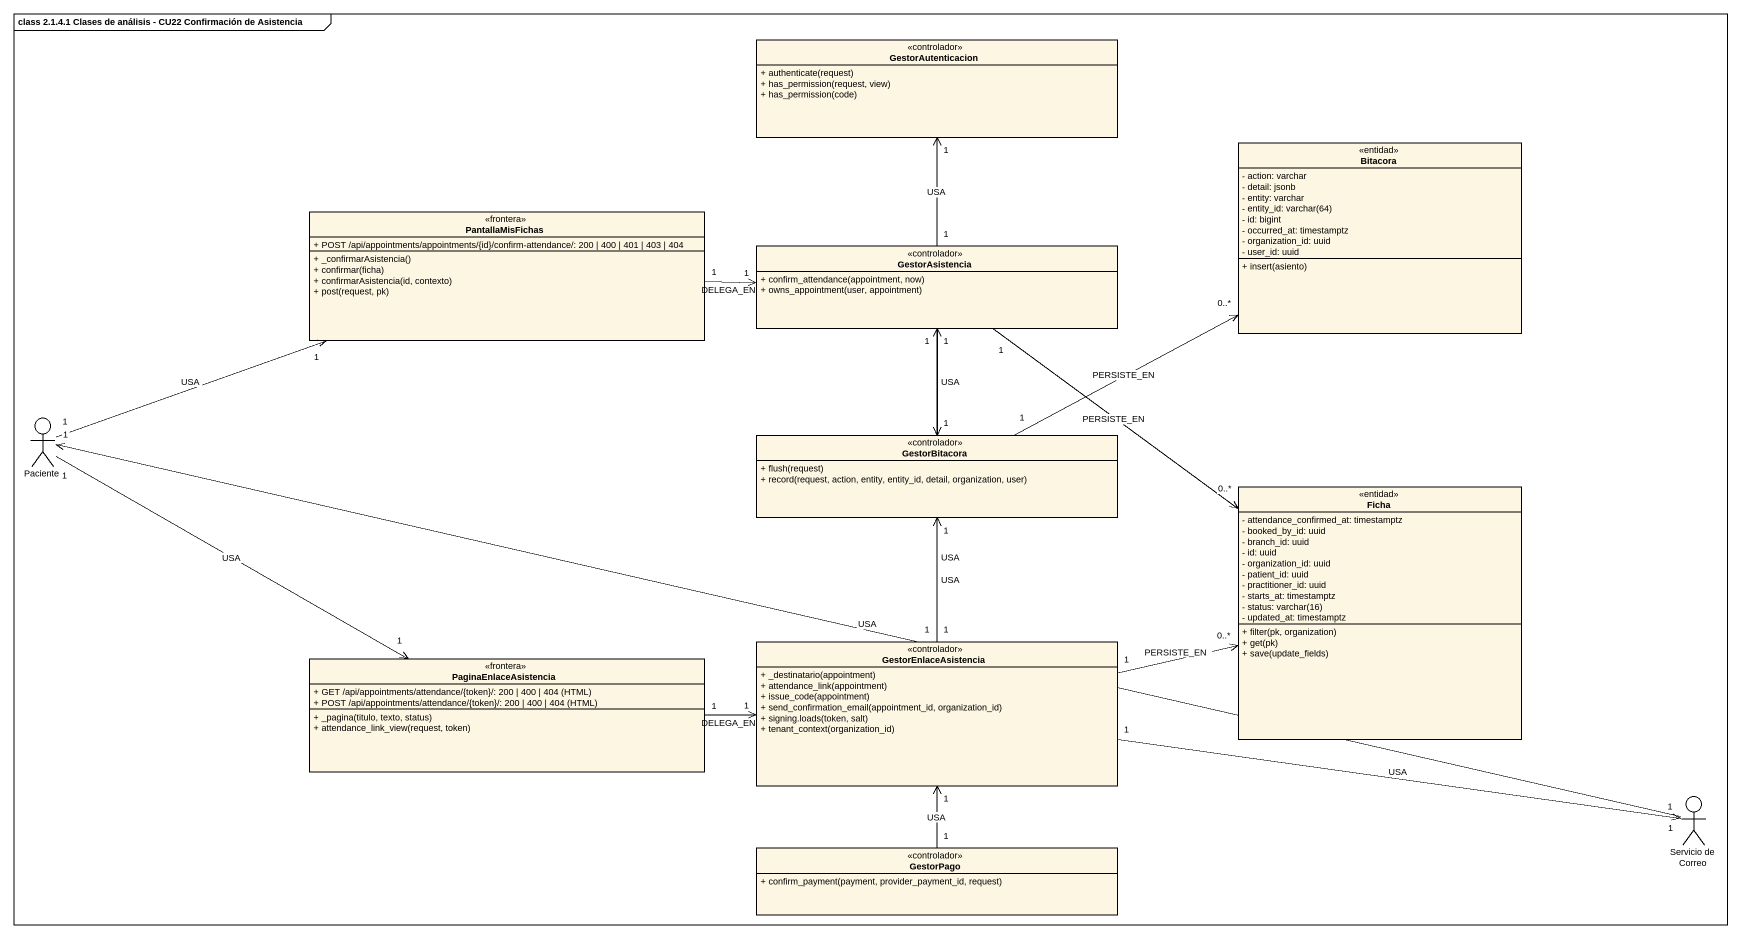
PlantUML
@startuml
mainframe class 2.1.4.1 Clases de análisis - CU22 Confirmación de Asistencia
allowmixing
hide circle
hide empty members
skinparam classAttributeIconSize 0
class GestorAutenticacion <<controlador>> {
  + authenticate(request)
  + has_permission(request, view)
  + has_permission(code)
}
class Bitacora <<entidad>> {
  - action: varchar
  - detail: jsonb
  - entity: varchar
  {field} - entity_id: varchar(64)
  - id: bigint
  - occurred_at: timestamptz
  - organization_id: uuid
  - user_id: uuid
  + insert(asiento)
}
class PantallaMisFichas <<frontera>> {
  + POST /api/appointments/appointments/{id}/confirm-attendance/: 200 | 400 | 401 | 403 | 404
  + _confirmarAsistencia()
  + confirmar(ficha)
  + confirmarAsistencia(id, contexto)
  + post(request, pk)
}
class GestorAsistencia <<controlador>> {
  + confirm_attendance(appointment, now)
  + owns_appointment(user, appointment)
}
actor Paciente
class GestorBitacora <<controlador>> {
  + flush(request)
  + record(request, action, entity, entity_id, detail, organization, user)
}
class Ficha <<entidad>> {
  - attendance_confirmed_at: timestamptz
  - booked_by_id: uuid
  - branch_id: uuid
  - id: uuid
  - organization_id: uuid
  - patient_id: uuid
  - practitioner_id: uuid
  - starts_at: timestamptz
  {field} - status: varchar(16)
  - updated_at: timestamptz
  + filter(pk, organization)
  + get(pk)
  + save(update_fields)
}
class GestorEnlaceAsistencia <<controlador>> {
  + _destinatario(appointment)
  + attendance_link(appointment)
  + issue_code(appointment)
  + send_confirmation_email(appointment_id, organization_id)
  + signing.loads(token, salt)
  + tenant_context(organization_id)
}
class PaginaEnlaceAsistencia <<frontera>> {
  {field} + GET /api/appointments/attendance/{token}/: 200 | 400 | 404 (HTML)
  {field} + POST /api/appointments/attendance/{token}/: 200 | 400 | 404 (HTML)
  + _pagina(titulo, texto, status)
  + attendance_link_view(request, token)
}
actor "Servicio de Correo" as Servicio_de_Correo
class GestorPago <<controlador>> {
  + confirm_payment(payment, provider_payment_id, request)
}
PantallaMisFichas "1" -right-> "1" GestorAsistencia : DELEGA_EN
GestorAsistencia "1" -up-> "1" GestorAutenticacion : USA
GestorAsistencia "1" --> "1" GestorBitacora : USA
GestorAsistencia "1" --> "0..*" Ficha : PERSISTE_EN
Paciente "1" -right-> "1" PantallaMisFichas : USA
Paciente "1" -right-> "1" PaginaEnlaceAsistencia : USA
GestorBitacora "1" -right-> "0..*" Bitacora : PERSISTE_EN
GestorEnlaceAsistencia "1" -up-> "1" GestorAsistencia : USA
GestorEnlaceAsistencia "1" -up-> "1" GestorBitacora : USA
GestorEnlaceAsistencia "1" -right-> "0..*" Ficha : PERSISTE_EN
GestorEnlaceAsistencia "1" -right-> "1" Servicio_de_Correo : USA
PaginaEnlaceAsistencia "1" -right-> "1" GestorEnlaceAsistencia : DELEGA_EN
Servicio_de_Correo "1" -left-> "1" Paciente : USA
Servicio_de_Correo -left- Paciente
GestorPago "1" -up-> "1" GestorEnlaceAsistencia : USA
@enduml
